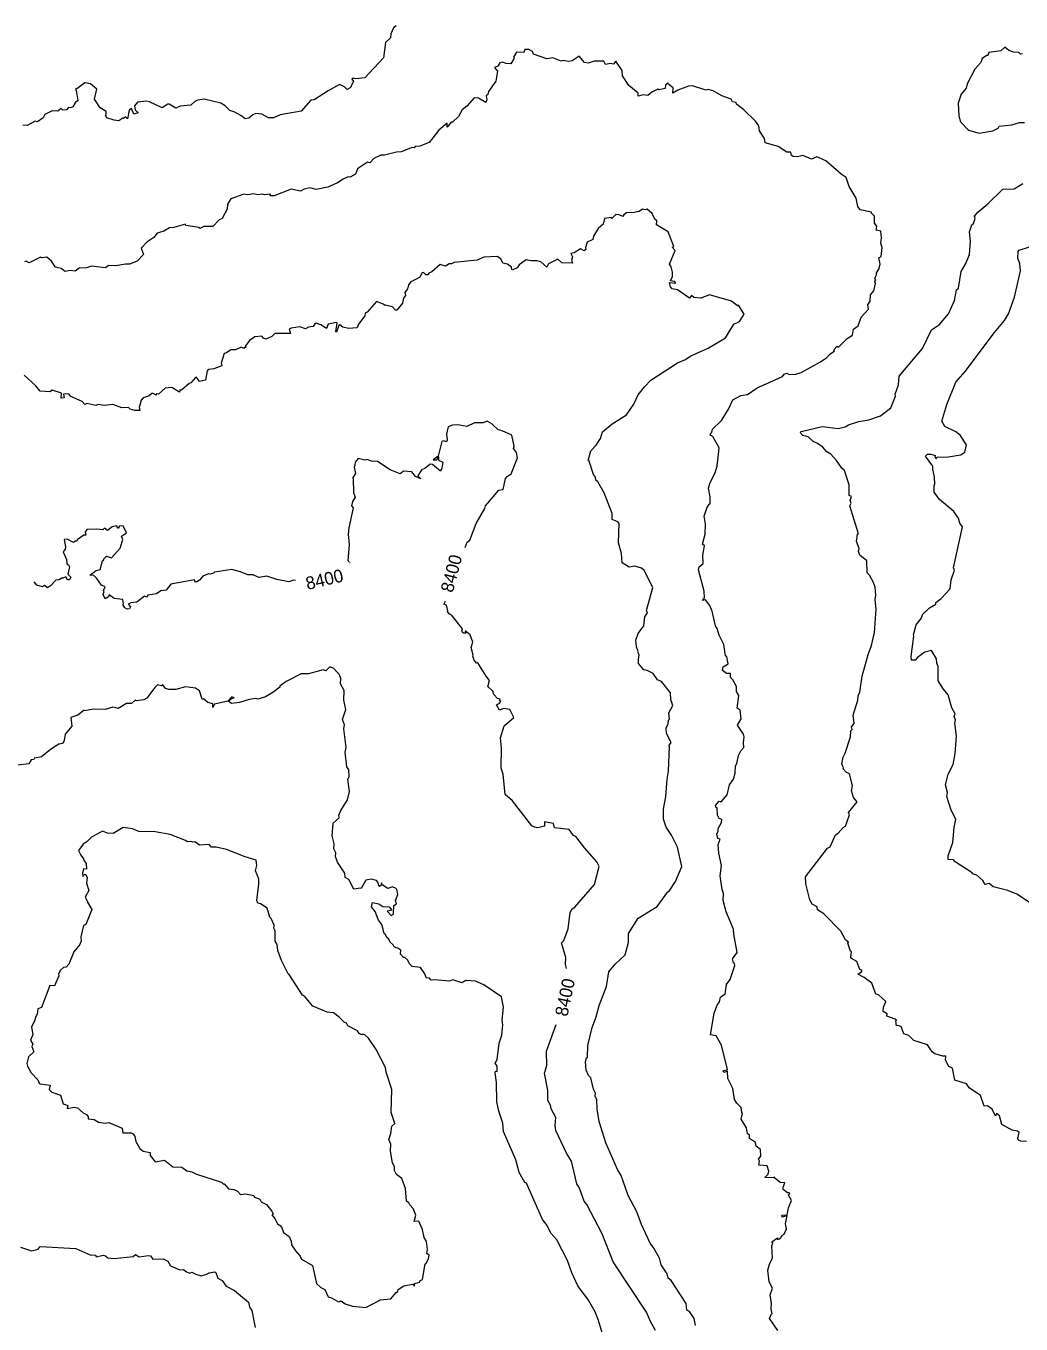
# Model space of a CAD drawing. Extents: x 9339 to 13216, y 3769 to 6935.
# Drawn here: x 11070 to 11665, y 6151 to 6927 of the extents above; entities that cross this region are included whole.
import ezdxf
from ezdxf.enums import TextEntityAlignment as Align

# ---------------------------------------------------------------- set-up
doc = ezdxf.new("R2010")
doc.units = 0
doc.header["$MEASUREMENT"] = 0
for name, color, linetype in [('DTM_SURFACE_CON', 9, 'Continuous'), ('DTM_SURFACE_ICON', 251, 'Continuous'), ('DTM_TEXT_ICON', 251, 'Continuous')]:
    doc.layers.add(name, color=color, linetype=linetype)
doc.styles.add('TMODELF', font='tmodelf')

msp = doc.modelspace()

# ---------------------------------------------------------------- linework, layer by layer
at = {"layer": 'DTM_SURFACE_CON', "linetype": 'Continuous', "flags": 128}
for points, elevation in [([(11291.53, 6926.98), (11289.96, 6925.79), (11288.33, 6922.18), (11288.23, 6919.85), (11285.15, 6917.05), (11284.04, 6907.95), (11272.95, 6895.9), (11267.47, 6895.46), (11265.92, 6895.78), (11265.05, 6895.12), (11266.16, 6893.8), (11264.18, 6890), (11262.24, 6889.1), (11260.66, 6890.65), (11257.67, 6891.91), (11250.89, 6888.25), (11242.66, 6882.88), (11240.7, 6882.62), (11234.9, 6876.09), (11222.35, 6873.86), (11218.34, 6872.01), (11215.25, 6872.11), (11211.44, 6874.19), (11207.84, 6874.68), (11206.01, 6873.96), (11203.54, 6871.88), (11201.35, 6871.48), (11198.76, 6873.53), (11195.2, 6875.48), (11192.18, 6876.47), (11189.39, 6879.31), (11186.93, 6880.87), (11176.88, 6883.14), (11173.14, 6882.71), (11171.52, 6882.06), (11168.87, 6879.6), (11162.67, 6879), (11160.08, 6877.95), (11156, 6880.3), (11155.22, 6880.33), (11151.85, 6877.97), (11144.27, 6881.65), (11142.4, 6881.95), (11137.07, 6881.4), (11135.27, 6879.19), (11135.67, 6876.8), (11137.55, 6874.98), (11134.82, 6874.35), (11133.61, 6877.62), (11132.15, 6876.57), (11131.11, 6871.5), (11129.97, 6872.59), (11128.75, 6871.64), (11128.34, 6871.88), (11126.03, 6870.34), (11123.12, 6870.7), (11118.81, 6872.07), (11118.01, 6873.39), (11118.43, 6873.86), (11118.48, 6875.93), (11114.78, 6878.13), (11111.36, 6883.23), (11112.86, 6889.16), (11109, 6892.33), (11105.55, 6893.01), (11100.9, 6889.37), (11100.28, 6889.64), (11100.21, 6888.21), (11100.53, 6888.39), (11101.39, 6882.34), (11099.78, 6881.12), (11098.55, 6878.68), (11097.12, 6878.15), (11095.95, 6878.28), (11094.68, 6876.77), (11092.43, 6876.7), (11091.46, 6877.64), (11089.56, 6876.11), (11086.17, 6876.18), (11081.78, 6874.08), (11080.72, 6872.09), (11077.44, 6869.6), (11075.93, 6870.06), (11071.13, 6867.51), (11068.63, 6867.6)], 2523.74), ([(11519.51, 6147.49), (11514.5, 6154.56), (11515.79, 6157.43), (11516.2, 6157.31), (11515.52, 6160.29), (11515.7, 6163.58), (11515, 6168.71), (11516.38, 6172.72), (11514.3, 6176.55), (11513.52, 6183.4), (11514.45, 6186.95), (11516.33, 6190.92), (11516, 6198.02), (11516.53, 6199.67), (11516.02, 6200.42), (11519.26, 6202.73), (11519.31, 6201.77), (11520.7, 6202.19), (11522.13, 6203.83), (11521.82, 6204.27), (11523.25, 6204.97), (11524.77, 6208.24), (11524.08, 6211.19), (11525.11, 6216.1), (11522.28, 6215.15), (11521.85, 6215.68), (11522.33, 6216.27), (11525.19, 6216.58), (11525.79, 6220.62), (11527.6, 6225.1), (11525.96, 6228.24), (11526.66, 6229.21), (11526.17, 6229.82), (11525.3, 6229.65), (11522.77, 6231.71), (11522.64, 6233.06), (11523.61, 6235.71), (11520.82, 6235.94), (11517.79, 6238.35), (11517.57, 6239.01), (11516.88, 6238.68), (11511.74, 6238.81), (11513.73, 6240.84), (11514.22, 6242.63), (11513.15, 6245.78), (11508.24, 6246.27), (11508.57, 6248.54), (11508, 6249.86), (11509.43, 6251.57), (11509.23, 6255.48), (11506.52, 6257.57), (11506.1, 6259.85), (11502.64, 6262.07), (11502.6, 6264.13), (11501.41, 6264.97), (11500.71, 6268.52), (11497.63, 6273.76), (11498.39, 6277.06), (11497.92, 6277.71), (11497.64, 6280.69), (11494.95, 6283.29), (11493.68, 6285.46), (11492.72, 6292.01), (11489.65, 6298), (11489.4, 6302.39), (11487.34, 6301.51), (11486.92, 6302.52), (11489.36, 6303.44), (11485.84, 6317.91), (11482.63, 6323.51), (11479.38, 6324.07), (11481.41, 6336.97), (11483.29, 6341.75), (11484.62, 6343.78), (11485.33, 6346.52), (11488.01, 6348.66), (11488.92, 6354.09), (11491.1, 6357.06), (11493.81, 6365.57), (11493.55, 6366.82), (11492.99, 6367.09), (11492.36, 6369.47), (11495.32, 6373.35), (11493.21, 6384.17), (11493.09, 6387.15), (11488.71, 6397.69), (11486.84, 6404.44), (11487.11, 6408.46), (11486.22, 6410.88), (11485.16, 6419.11), (11485.81, 6425.26), (11484.36, 6432.66), (11483.9, 6437.87), (11485.15, 6441.03), (11483.59, 6441.47), (11483.09, 6443.94), (11483.86, 6445.87), (11483.81, 6447.37), (11485.82, 6451.05), (11486.09, 6452.74), (11484.51, 6453.34), (11483.56, 6455.38), (11483.38, 6459.78), (11482.78, 6459.83), (11482.26, 6461.1), (11484.45, 6463.71), (11485.75, 6463.4), (11489.18, 6467.55), (11490.7, 6473.54), (11493.12, 6476.89), (11494.01, 6480.44), (11494.16, 6484.87), (11495.08, 6486.2), (11496.08, 6490.98), (11497.33, 6493.86), (11499.21, 6495.84), (11498.93, 6498.7), (11499.38, 6502.13), (11498.95, 6503.77), (11495.52, 6509.06), (11497.58, 6512.99), (11496.99, 6518.01), (11495.25, 6519.38), (11496.14, 6526.85), (11494.81, 6529.32), (11494.8, 6532.22), (11492.62, 6536.17), (11491.17, 6537.58), (11491.29, 6539.97), (11488.8, 6540.02), (11486.43, 6541.91), (11486.95, 6544.05), (11489.86, 6545.7), (11489.1, 6550.02), (11488.33, 6550.58), (11487.31, 6557.25), (11484.43, 6562.99), (11483.22, 6566.98), (11482.21, 6568.49), (11480.21, 6577.35), (11478.94, 6580.68), (11476.22, 6584.08), (11474.49, 6583.72), (11475.79, 6585.26), (11475.57, 6589.29), (11472.12, 6602.03), (11472.61, 6603.71), (11475.01, 6605.84), (11474.7, 6610.83), (11475.71, 6616.29), (11474.46, 6617.29), (11476.12, 6623.35), (11476.27, 6629.18), (11475.61, 6634.06), (11477.08, 6638.9), (11478.52, 6641.2), (11479.09, 6641.4), (11479.15, 6645.5), (11478.11, 6650.71), (11479, 6653.57), (11482.11, 6660.06), (11483.44, 6664.5), (11483.01, 6664.8), (11483.58, 6665.47), (11484.55, 6674.87), (11480.75, 6681.71), (11479.2, 6682.35), (11479.51, 6683.6), (11480.2, 6684.19), (11480.51, 6686.09), (11485.95, 6691.28), (11490.07, 6698.02), (11492.67, 6703.6), (11497.43, 6706.18), (11501.46, 6706.79), (11507.12, 6710.78), (11522.22, 6717.5), (11523.31, 6718.83), (11524.87, 6719.45), (11526.37, 6718.62), (11530.33, 6718.93), (11533.5, 6719.99), (11545.09, 6726.27), (11548.78, 6728.92), (11550.32, 6730.71), (11553.33, 6732.75), (11553.01, 6733.37), (11554.96, 6735.57), (11555.72, 6735), (11560.96, 6740.21), (11564.06, 6742.21), (11564.62, 6745.85), (11567.42, 6747.77), (11569.37, 6752.99), (11573.58, 6757.78), (11573.18, 6760.27), (11574.6, 6762.49), (11574.88, 6766.29), (11576.78, 6768.61), (11577.76, 6773.16), (11577.52, 6774.47), (11578.14, 6775.24), (11577.5, 6776.29), (11578.54, 6778.18), (11578.38, 6779.5), (11579.89, 6781.72), (11580.56, 6784.58), (11579.83, 6788.34), (11581.17, 6789.12), (11581.88, 6794.64), (11581.09, 6797.18), (11581.46, 6800.41), (11580.95, 6804.36), (11578.16, 6804.97), (11578.6, 6807.36), (11577.19, 6809.14), (11577.17, 6813.38), (11575.51, 6815.08), (11575.54, 6815.66), (11568.76, 6817.19), (11567.35, 6818.99), (11566.24, 6824.14), (11562.19, 6831.13), (11560.24, 6836.44), (11557.31, 6838.41), (11548.15, 6846.35), (11542.78, 6848.77), (11539.58, 6847.47), (11534.44, 6849.48), (11531.32, 6848.84), (11528.71, 6848.98), (11527.58, 6849.55), (11527.28, 6851.49), (11524.8, 6851.61), (11519.8, 6854.88), (11511.88, 6857.18), (11511.58, 6859.73), (11508.64, 6864.31), (11508.1, 6867.32), (11506.22, 6870.06), (11499.27, 6876.9), (11494.78, 6880.31), (11494.6, 6881.26), (11492.46, 6881.58), (11491.62, 6883.3), (11486.07, 6885.31), (11480.94, 6888.13), (11478, 6889.03), (11476.52, 6888.63), (11468.61, 6891.18), (11466.12, 6890.96), (11459.83, 6888.7), (11456.72, 6886.79), (11457.03, 6890.02), (11454.33, 6892.04), (11454.09, 6892.71), (11452.37, 6891.73), (11452.27, 6889.57), (11448.47, 6888.81), (11447.79, 6889.17), (11444.23, 6887.48), (11441.91, 6885.46), (11439.14, 6885.8), (11436.06, 6885.11), (11436.07, 6886.86), (11430.47, 6891.4), (11426.76, 6897.24), (11426.57, 6900.27), (11422.7, 6906.01), (11421.4, 6904.22), (11419.36, 6904.5), (11416.51, 6904), (11415.59, 6905.98), (11409.74, 6906.01), (11406.31, 6904.65), (11404.04, 6905.22), (11400.96, 6908.89), (11396.68, 6906.2), (11394.5, 6905.69), (11391.29, 6906.39), (11390.21, 6906.03), (11385.21, 6907.89), (11381.58, 6907.43), (11373.63, 6910.06), (11372.91, 6911.65), (11370.79, 6912.92), (11368.45, 6912.9), (11367.74, 6911.13), (11363.52, 6911.28), (11361.57, 6908.38), (11362.04, 6907.71), (11360.03, 6904.36), (11357.33, 6904.48), (11355.03, 6905.37), (11353.5, 6905), (11352.23, 6902.86), (11350.39, 6902.07), (11352.13, 6899.89), (11351.2, 6893.91), (11346.81, 6887.73), (11346.39, 6885.96), (11345.34, 6885.27), (11345.72, 6882.89), (11345.17, 6881.27), (11340.67, 6883.79), (11338.24, 6884.02), (11333.7, 6879.05), (11330.96, 6876.87), (11328.72, 6872.88), (11325.17, 6869.52), (11324.34, 6869.57), (11322.1, 6866.48), (11322.02, 6868.91), (11316.99, 6864.78), (11311.34, 6857.34), (11305.72, 6855.21), (11302.97, 6854.94), (11302.28, 6854.12), (11301.05, 6854.38), (11294.56, 6851.84), (11291.81, 6851.64), (11284.57, 6849.69), (11282.45, 6849.79), (11278.24, 6847.83), (11275.78, 6845.17), (11274.52, 6845.51), (11268.44, 6841.65), (11267.21, 6838.46), (11264.12, 6836.63), (11262.97, 6836.82), (11259.87, 6835.46), (11256.64, 6833.17), (11250.71, 6830.6), (11243.72, 6829.15), (11240.03, 6830.21), (11236.54, 6829.43), (11234.51, 6828.19), (11228.89, 6829.41), (11218.64, 6825.53), (11216.42, 6825.52), (11216.46, 6826.47), (11213.02, 6826.12), (11211.72, 6826.49), (11208.92, 6826.03), (11206.46, 6826.67), (11203.08, 6826.03), (11200.6, 6826.53), (11192.86, 6823.62), (11190.88, 6820.5), (11190.67, 6817.55), (11187.69, 6812.01), (11185.82, 6811.12), (11182, 6807.13), (11176.69, 6807.04), (11174.42, 6805.99), (11174.01, 6806.58), (11165.97, 6807.82), (11165.67, 6808.5), (11158.75, 6806.5), (11156.27, 6806.4), (11152.78, 6804.3), (11148.78, 6803.16), (11146.89, 6800.66), (11142.69, 6797.77), (11139.32, 6794.28), (11140.63, 6790.33), (11136.9, 6786.51), (11132.38, 6784.53), (11130.02, 6784.63), (11124.25, 6783.66), (11120.02, 6783.91), (11117.77, 6782.44), (11109.54, 6783.47), (11106.55, 6782.49), (11102.21, 6782.23), (11099.86, 6780.44), (11096.89, 6780.8), (11093.96, 6780.34), (11091.41, 6782.13), (11088.07, 6782.86), (11085.82, 6786.46), (11083, 6788.72), (11080.03, 6788.4), (11079.14, 6788.89), (11072.41, 6785.38), (11070.65, 6786.5), (11069.52, 6785.94)], 2535.94), ([(11665.69, 6910.36), (11664.44, 6910.05), (11663.5, 6911.18), (11660.24, 6911.37), (11657.54, 6912.41), (11655, 6914.24), (11652.75, 6912.04), (11645.59, 6911.04), (11645, 6909.42), (11644.29, 6909.42), (11641.58, 6907.5), (11640.66, 6905.13), (11637.13, 6901.21), (11632.5, 6892.32), (11631.91, 6889.75), (11629.03, 6886.18), (11627.26, 6880.76), (11627.63, 6873.33), (11628.55, 6869.72), (11633.29, 6864.61), (11639.71, 6862.88), (11647.97, 6864.25), (11651.08, 6865.9), (11651.74, 6867.03), (11659.2, 6867.8), (11663.76, 6869.33), (11666.8, 6869.28)], 2535.94), ([(11668.04, 6260.29), (11664.74, 6260.51), (11663.25, 6261.16), (11662.94, 6262.15), (11663.7, 6265.66), (11662.58, 6266.49), (11659.38, 6267.22), (11653.27, 6270.48), (11651.86, 6275.76), (11650.15, 6277.09), (11649.51, 6275.42), (11647.45, 6279.64), (11644.66, 6281.59), (11642.67, 6281.4), (11640.5, 6287.75), (11633.74, 6292.44), (11632.27, 6294.91), (11625.24, 6297.08), (11623.79, 6304.08), (11621.59, 6305.24), (11619.74, 6308.9), (11619.94, 6311.26), (11618.06, 6311.32), (11613.2, 6312.7), (11611.68, 6313.91), (11608.84, 6318.02), (11600.75, 6320.78), (11597.69, 6323.66), (11594.83, 6324.64), (11593.17, 6329.1), (11591, 6329.69), (11590.39, 6329.43), (11589.9, 6332.51), (11590.38, 6332.77), (11589.65, 6333.43), (11584.65, 6335.17), (11584.76, 6336.71), (11582.44, 6338.01), (11582.68, 6340.54), (11583.96, 6344.04), (11579.66, 6347.93), (11578.06, 6348.32), (11575.62, 6355), (11571.17, 6358.38), (11567.26, 6360.27), (11569.38, 6361.51), (11569.92, 6362.56), (11568.54, 6363.12), (11566.62, 6367.96), (11563.56, 6369.63), (11563.09, 6370.34), (11563.58, 6373.66), (11562.82, 6374.02), (11561.37, 6378.79), (11561.7, 6379.44), (11559.9, 6380.77), (11557.2, 6386.09), (11547.03, 6396.33), (11543.24, 6398.85), (11543.01, 6400.51), (11539.95, 6402.25), (11538.64, 6404.67), (11536.27, 6414.27), (11535.96, 6418.52), (11549.11, 6435.68), (11550.7, 6436.45), (11553.88, 6443.66), (11555.58, 6444.69), (11558.45, 6447.91), (11559.91, 6448.86), (11562.4, 6455.56), (11561.72, 6456.92), (11566.95, 6463.27), (11564.75, 6465.82), (11563.56, 6469.83), (11564.08, 6473.07), (11562.29, 6480.02), (11560.26, 6481.07), (11558.49, 6482.96), (11558.64, 6483.68), (11557.66, 6486.13), (11558.45, 6490.08), (11559.74, 6492.39), (11562.87, 6502.14), (11563.2, 6505.83), (11563.84, 6506.46), (11563.47, 6508.15), (11565.07, 6510.11), (11564.6, 6515.09), (11567.28, 6524.06), (11567.52, 6526.66), (11568.42, 6528.82), (11569.82, 6538.38), (11573.51, 6551.38), (11575.53, 6556.67), (11577.15, 6564.53), (11578.19, 6578.46), (11577.62, 6584.23), (11577.98, 6586.84), (11577.65, 6591.7), (11576.51, 6594.81), (11574.23, 6598.85), (11572.87, 6600.26), (11572.68, 6607.38), (11568.54, 6610.66), (11567.68, 6613), (11568.1, 6614.72), (11566.5, 6618.88), (11567.02, 6623.21), (11567.67, 6623.53), (11562.45, 6640.19), (11563.36, 6641.74), (11562.65, 6643.35), (11563.48, 6645.72), (11562.02, 6646.39), (11562.02, 6652.82), (11559.36, 6661.24), (11557.83, 6662.66), (11554.61, 6667.38), (11551.21, 6671.15), (11548.75, 6672.54), (11546.36, 6675.28), (11543.2, 6677.56), (11540.53, 6678.73), (11537.54, 6681.5), (11534.39, 6682.33), (11532.94, 6683.95), (11533.38, 6684.58), (11546.06, 6687.71), (11555.54, 6686.49), (11559.69, 6687.45), (11561.63, 6688.63), (11567.98, 6690.62), (11573.89, 6691.63), (11580.85, 6693.95), (11586.91, 6698.87), (11589.88, 6705.71), (11589.64, 6706.99), (11591.59, 6712.58), (11591.91, 6717.64), (11605.89, 6734.14), (11611.21, 6745.35), (11616.01, 6748.59), (11621.5, 6754.96), (11624.98, 6762.93), (11626.31, 6769.31), (11627.45, 6770.21), (11628.98, 6780.25), (11631.75, 6784.97), (11633.89, 6790.36), (11634.68, 6798.36), (11634.07, 6803.86), (11635.46, 6808.06), (11636.34, 6808.86), (11637.31, 6811.9), (11637.06, 6813.34), (11638.87, 6815.69), (11644.95, 6820.75), (11653.8, 6829.43), (11660.57, 6829.64), (11665.87, 6832.8)], 2523.74), ([(11470.43, 6150.42), (11469.62, 6154.63), (11466.86, 6158.72), (11465.25, 6159.54), (11464.8, 6163.54), (11455.78, 6177.19), (11453.96, 6178.74), (11453.49, 6181.37), (11449.94, 6186.68), (11448.76, 6190.59), (11445.47, 6196.54), (11443.2, 6199.56), (11438.12, 6210.73), (11435.27, 6218.29), (11430.04, 6228.18), (11425.9, 6239.94), (11423.76, 6243.68), (11416.81, 6259.57), (11412.83, 6272.23), (11411.53, 6279.62), (11411.34, 6285.32), (11410.49, 6287.46), (11410.66, 6289.17), (11409.44, 6291.69), (11407.87, 6298.39), (11406.45, 6299.84), (11405.07, 6302.9), (11404.57, 6308.15), (11405.16, 6310.28), (11405.77, 6310.52), (11405.98, 6317.64), (11408.66, 6328.53), (11411.07, 6334.92), (11412.76, 6341.71), (11417.27, 6352.91), (11418.51, 6361.7), (11422.34, 6366.37), (11428.44, 6371.95), (11430.4, 6379.27), (11430.25, 6384.7), (11436.19, 6393.78), (11447.4, 6400.75), (11453.79, 6409.47), (11454.6, 6409.86), (11458.42, 6415.77), (11462.25, 6424.63), (11459.54, 6436.15), (11456.09, 6443.49), (11452.77, 6448.23), (11451.2, 6453.03), (11451.23, 6458.88), (11452.64, 6466.44), (11453.41, 6476.84), (11454.28, 6481.75), (11454.91, 6496.4), (11454.47, 6496.85), (11455.82, 6498.74), (11452.99, 6504.22), (11452.83, 6507.35), (11453.93, 6509.96), (11454.19, 6512.09), (11454.87, 6512.71), (11454.44, 6516.53), (11456.88, 6520.88), (11455.71, 6524.44), (11455.4, 6528.54), (11449.95, 6535.3), (11447.71, 6536.16), (11445.02, 6540.04), (11441.56, 6541.81), (11439.41, 6542.25), (11436.36, 6545.92), (11436.21, 6548.56), (11436.68, 6551.26), (11435.97, 6552.8), (11436.19, 6553.23), (11435.14, 6556), (11434.75, 6559.84), (11436.11, 6563.91), (11439.5, 6568.49), (11440, 6573.97), (11441.62, 6576.28), (11441.1, 6577.75), (11444.77, 6591.34), (11439.7, 6601.55), (11438.13, 6602.97), (11434.1, 6604.16), (11430.64, 6603.59), (11426.52, 6606.23), (11426.11, 6611.71), (11424.3, 6618.03), (11424.74, 6629.69), (11423.92, 6630.56), (11420.61, 6632.14), (11420.58, 6635.68), (11415.81, 6647.98), (11411.98, 6654.58), (11410.92, 6655.46), (11410.66, 6657.37), (11409.45, 6658.87), (11406.72, 6667.46), (11406.2, 6667.28), (11407.87, 6673.06), (11410.99, 6676.52), (11413.67, 6680.53), (11414.72, 6684.42), (11420.6, 6689.15), (11429.1, 6694.58), (11433.5, 6701), (11436.02, 6706.58), (11439.81, 6711.38), (11443.61, 6715.25), (11459.62, 6725.68), (11464.35, 6727.73), (11467.58, 6729.86), (11478, 6734.43), (11488.2, 6740.64), (11493.26, 6748.72), (11496.71, 6750.36), (11499.48, 6754.83), (11496, 6760.06), (11495.49, 6759.81), (11491.82, 6762.57), (11478.77, 6766.22), (11473.54, 6764.39), (11469.26, 6764.7), (11468.04, 6765.98), (11466.74, 6764.35), (11459.57, 6769.3), (11456.44, 6769.91), (11455.32, 6771.13), (11454.83, 6773.62), (11458.54, 6773.37), (11457.81, 6774.37), (11455.32, 6774.69), (11456.69, 6777.31), (11456.61, 6779.87), (11455.76, 6783.11), (11454.86, 6784.68), (11458.15, 6792.71), (11456.49, 6794.69), (11457.34, 6795.21), (11454.02, 6804.05), (11446.98, 6808.17), (11447.18, 6810.62), (11446.12, 6811.44), (11444.4, 6814.89), (11441.53, 6817.46), (11440.25, 6817.09), (11438.78, 6817.59), (11436.61, 6816.1), (11433.63, 6815.46), (11429.04, 6815.24), (11427.45, 6814.16), (11426.9, 6813.02), (11424.81, 6814.02), (11422.78, 6814.27), (11420.44, 6811.92), (11420, 6812.51), (11415.93, 6811.85), (11415.27, 6808.49), (11412.12, 6805.92), (11409.44, 6801.32), (11409.02, 6799.3), (11405.66, 6797.84), (11404.58, 6794.66), (11404.86, 6793.35), (11403.91, 6792.57), (11401.74, 6793.73), (11397.83, 6791.35), (11395.97, 6791.08), (11396.79, 6788.99), (11396.32, 6787.05), (11396.87, 6785.31), (11390.44, 6785.41), (11388.22, 6787.64), (11382.56, 6784.86), (11381.58, 6782.9), (11378.04, 6786.07), (11375.55, 6786.72), (11372.12, 6786.63), (11369.12, 6787.18), (11365.09, 6784.16), (11363.84, 6782.38), (11361.26, 6781.33), (11360.7, 6781.53), (11360.44, 6782.92), (11358.14, 6784.6), (11355.29, 6785.23), (11354.09, 6787.81), (11351.91, 6789.31), (11344.03, 6788.88), (11339.9, 6786.93), (11326.15, 6785.62), (11324.54, 6784.85), (11323.31, 6784.88), (11321.09, 6783.41), (11317.85, 6784.51), (11312.89, 6780.04), (11311.04, 6779.23), (11310.42, 6778.28), (11309.34, 6778.16), (11307.88, 6779.55), (11307.09, 6779.49), (11305.54, 6776.7), (11300.35, 6774.14), (11298.91, 6772.31), (11298.25, 6769.83), (11296.77, 6767.75), (11297.11, 6765.89), (11295.95, 6764.25), (11295.36, 6761.25), (11291.92, 6757.08), (11291.2, 6757.22), (11289.29, 6759.2), (11285.23, 6760.2), (11284.93, 6759.88), (11283.82, 6760.76), (11279.93, 6762.28), (11274.28, 6755.94), (11273.03, 6755.32), (11272.82, 6753.73), (11269.17, 6748.71), (11268.22, 6746.51), (11263.2, 6746.1), (11259.76, 6747), (11257.94, 6748.34), (11257.25, 6748), (11255.88, 6743.92), (11255.47, 6744.21), (11256.27, 6749.51), (11255.87, 6749.85), (11251.05, 6748.77), (11249.94, 6746.18), (11246.63, 6748.28), (11243.74, 6749.38), (11242.97, 6749.03), (11242.02, 6747.36), (11239.13, 6746.91), (11237.51, 6745.97), (11233.99, 6747.18), (11228.84, 6746.43), (11227.72, 6745.69), (11228.4, 6743.23), (11219.12, 6743.14), (11217.41, 6741.36), (11213.75, 6739.87), (11212.26, 6740.43), (11211.37, 6741.53), (11207.15, 6741.14), (11203.96, 6738.93), (11201.63, 6735.78), (11201.74, 6734.78), (11200.94, 6734.88), (11200.61, 6734.28), (11198.92, 6734.94), (11195.58, 6733.38), (11192.82, 6733.47), (11190.3, 6731.67), (11188.94, 6731.31), (11187, 6725.51), (11187.45, 6723.92), (11182.69, 6722.04), (11179.75, 6721.67), (11178.73, 6720.91), (11177.63, 6715.25), (11174.17, 6714.43), (11172.24, 6717.02), (11171.77, 6717), (11168.99, 6713.7), (11167.89, 6713.26), (11163.39, 6709.38), (11162.45, 6709.52), (11162.15, 6708.07), (11157.66, 6710.93), (11153.6, 6710.62), (11149.68, 6707.04), (11148.32, 6707.15), (11148.33, 6706.3), (11146.4, 6707.33), (11145.56, 6707.25), (11144.11, 6705.97), (11140.55, 6704.67), (11139.25, 6703.4), (11138.13, 6698.98), (11138.53, 6697.09), (11135.52, 6697.16), (11132.66, 6698.07), (11131.66, 6698.9), (11127.8, 6698.74), (11122.45, 6700.71), (11117.22, 6700.2), (11113.61, 6700.83), (11112.27, 6700.23), (11106.9, 6701.46), (11105.57, 6700.78), (11104, 6702.61), (11097.32, 6705.55), (11096.14, 6707.19), (11092.92, 6706.97), (11093.26, 6704.74), (11091.59, 6704.57), (11091.64, 6707.5), (11086.09, 6709.35), (11084.85, 6708.38), (11078.91, 6708.73), (11076.44, 6711.89), (11069.46, 6718.23)], 2548.13), ([(11678.04, 6397.75), (11662.19, 6408.24), (11656.88, 6410.26), (11648.03, 6412.45), (11645.72, 6414.43), (11643.27, 6414.01), (11641.93, 6416.33), (11638.32, 6419.46), (11635.83, 6420.39), (11635.59, 6420.94), (11625.35, 6427.57), (11624.38, 6428.71), (11621.22, 6428.88), (11621.3, 6431.13), (11624.13, 6438.96), (11624.79, 6447.9), (11625.92, 6452.97), (11622.98, 6458.39), (11620.54, 6466.54), (11620.75, 6468.88), (11619.67, 6473.48), (11621.34, 6479.83), (11624.27, 6485.63), (11625.48, 6492.2), (11626.21, 6502.63), (11625.14, 6510.25), (11625.55, 6512.4), (11624.85, 6514.38), (11625.33, 6515.95), (11623.46, 6519.43), (11621.19, 6527.32), (11618.5, 6530.56), (11615.23, 6535.68), (11615.35, 6544.27), (11614.48, 6546.21), (11614.35, 6548.87), (11611.29, 6553.81), (11607.35, 6552.78), (11602.89, 6549.68), (11601.55, 6547.97), (11599.34, 6547.92), (11599.11, 6550.26), (11600.72, 6562.23), (11600.46, 6563.12), (11602.06, 6569.15), (11605.06, 6572.96), (11606.02, 6575.54), (11610.07, 6579.19), (11613.93, 6581.43), (11613.96, 6582.4), (11617.05, 6584.75), (11622.4, 6590.6), (11623, 6596.05), (11624.93, 6601.77), (11624.43, 6603.18), (11629.75, 6627.64), (11628.29, 6629.89), (11627.36, 6632.8), (11624.64, 6636.85), (11616.04, 6644.05), (11612.88, 6648.4), (11612.86, 6652.53), (11613.25, 6653.03), (11613.02, 6657.64), (11612.02, 6661.99), (11612.15, 6663.88), (11607.8, 6669.91), (11608.88, 6671.16), (11610.87, 6671.12), (11613.42, 6670.33), (11613.33, 6669.44), (11614.14, 6668.26), (11614.72, 6669.43), (11620.03, 6669.2), (11628.83, 6670.66), (11631.24, 6672.36), (11632.17, 6676.61), (11628.47, 6682.42), (11625.77, 6684.52), (11619.33, 6687.68), (11617.38, 6690.9), (11620.49, 6700.8), (11625.88, 6714.15), (11631.4, 6720.39), (11648.95, 6743.77), (11654.91, 6750.92), (11657.31, 6754.86), (11660.92, 6764.99), (11664.41, 6780.6), (11664.04, 6784.79), (11662.91, 6788.19), (11663.11, 6792.12), (11663.65, 6793.07), (11676.08, 6796.89)], 2511.55), ([(11416.39, 6139.99), (11412.41, 6153.45), (11410.34, 6158.64), (11406.41, 6165.53), (11400.16, 6174.05), (11396.45, 6181.81), (11393.96, 6189.22), (11387.5, 6201.54), (11383.95, 6205.59), (11381.72, 6210.17), (11378.95, 6213.72), (11369.33, 6235.37), (11368.38, 6235.94), (11365.01, 6241.79), (11363.05, 6249.46), (11355.72, 6266.24), (11355.33, 6271.38), (11352.89, 6278.47), (11351.67, 6284.01), (11351.51, 6295.57), (11350.62, 6301.29), (11350.9, 6302.3), (11351.8, 6302.1), (11351.96, 6305.3), (11350.79, 6307.18), (11351.84, 6309.36), (11353.17, 6319.09), (11354.72, 6323.86), (11355.36, 6330.12), (11354.86, 6332.84), (11355.7, 6340.62), (11354.56, 6346.72), (11343.91, 6354.04), (11339.04, 6356.21), (11333.21, 6356.57), (11330.86, 6355.13), (11325.51, 6356.97), (11323.49, 6356.19), (11314.47, 6357.04), (11312.57, 6356.73), (11311.3, 6358.19), (11309.74, 6357.97), (11308.71, 6360.47), (11306.04, 6364.4), (11301.12, 6364.95), (11299.48, 6366.55), (11298.48, 6368.68), (11296.7, 6370.24), (11295.95, 6370.31), (11294.16, 6372.23), (11294.34, 6374.66), (11292.65, 6375.95), (11291.41, 6375.99), (11290.31, 6376.63), (11289.86, 6377.83), (11288, 6379.53), (11287.29, 6381.28), (11286.18, 6382.03), (11285.02, 6384.33), (11284.38, 6384.62), (11282.94, 6390.09), (11280.93, 6392.54), (11279.09, 6397.72), (11276.86, 6400.61), (11277.47, 6403.18), (11281.19, 6402.47), (11283.54, 6400.75), (11287.39, 6400.65), (11288.94, 6398.65), (11286.19, 6397.97), (11288.5, 6395.34), (11290.05, 6396.14), (11290.2, 6401.47), (11291.79, 6402.42), (11291.16, 6404.29), (11292.52, 6407.89), (11292.25, 6410.34), (11291.55, 6411.56), (11289.44, 6412.62), (11286.54, 6411.5), (11283.16, 6413.68), (11282.73, 6414.93), (11282.48, 6413.43), (11281.47, 6412.7), (11280.69, 6415.24), (11279.83, 6416.28), (11276.67, 6417.13), (11273.41, 6416.45), (11270.58, 6411.47), (11270.25, 6411.75), (11266.35, 6411.2), (11263.4, 6416.92), (11261.04, 6418.11), (11260.85, 6420.7), (11256.64, 6427.3), (11255.39, 6430.66), (11255.48, 6432.82), (11254.28, 6435.33), (11254.48, 6438.31), (11253.37, 6443.08), (11254.01, 6450.55), (11257.45, 6453.72), (11257.39, 6455.38), (11258.46, 6458.08), (11262.58, 6464.45), (11263.69, 6469.57), (11262.71, 6476.7), (11263.46, 6478.4), (11263.23, 6482.45), (11262.21, 6484.34), (11261.05, 6493.02), (11261.63, 6495.86), (11260.29, 6507.05), (11260.75, 6509.4), (11259.52, 6512.58), (11261.46, 6518.55), (11260.27, 6524.01), (11260.62, 6529.86), (11258.35, 6533.86), (11258.61, 6537.1), (11257.73, 6539.27), (11254.31, 6542.91), (11252.04, 6544), (11249.61, 6541.64), (11247.95, 6542.17), (11239.24, 6539.9), (11234.92, 6539.76), (11225.95, 6535.19), (11222.15, 6532.43), (11222.14, 6531.79), (11218.02, 6528.71), (11213.47, 6526.17), (11209.19, 6524.63), (11207.67, 6525.03), (11203.84, 6524.51), (11197.93, 6522.72), (11193.3, 6522.11), (11191.15, 6523.46), (11193.31, 6525.11), (11194.85, 6525.4), (11193.37, 6526.1), (11191.1, 6523.48), (11183.05, 6521.69), (11182.02, 6519.77), (11182, 6521.94), (11179.06, 6522.71), (11176.65, 6524.75), (11175.77, 6524.78), (11174.09, 6529.72), (11171.81, 6531.19), (11165.77, 6532.06), (11160.05, 6530.49), (11155.9, 6530.4), (11153.88, 6531.12), (11152.31, 6533.31), (11151.35, 6532.66), (11149.14, 6533.16), (11147.47, 6531.62), (11142.77, 6525.37), (11140.85, 6524.37), (11136.54, 6523.75), (11135.76, 6524.04), (11133.46, 6522.14), (11130.61, 6522.17), (11125.57, 6519.08), (11122.36, 6519.99), (11117.72, 6518.54), (11110.87, 6518.61), (11105.54, 6517.72), (11105.2, 6518.03), (11101.5, 6515.14), (11097.35, 6513.73), (11097.86, 6508.59), (11093.93, 6503.75), (11093.33, 6500), (11092.57, 6498.23), (11090.07, 6497.73), (11085.07, 6494.56), (11079.81, 6490.2), (11075.6, 6489.45), (11075.09, 6488.65), (11073.61, 6488.33), (11072.16, 6486.11), (11059.02, 6484.36)], 2572.51), ([(11067.22, 6197.16), (11073.85, 6194.99), (11077.8, 6196.03), (11079.04, 6197.52), (11100.27, 6196.44), (11109.25, 6192.46), (11112.01, 6192.69), (11112.39, 6191.52), (11116.54, 6192.39), (11117.95, 6192.01), (11119.44, 6190.84), (11123.21, 6190.38), (11134.56, 6191.66), (11135.96, 6192.74), (11138.04, 6191.46), (11143.64, 6192.22), (11144.95, 6192.01), (11146.2, 6190.02), (11152.33, 6190.27), (11155.19, 6188.93), (11156.86, 6186.11), (11162.38, 6183.58), (11164.6, 6183.85), (11166.32, 6182.43), (11168.29, 6181.75), (11169.56, 6182.25), (11171.84, 6181.02), (11175.05, 6180.12), (11177.9, 6180.78), (11179.97, 6181.9), (11183.35, 6182.39), (11183.93, 6182.06), (11185.02, 6178.73), (11187.66, 6177.29), (11190.05, 6173.93), (11195.1, 6171.36), (11203.33, 6164.41), (11203.96, 6161.39), (11205.3, 6159.41), (11207.38, 6149.14)], 2572.51)]:
    msp.add_lwpolyline(points, dxfattribs=dict(at, elevation=elevation))
at = {"layer": 'DTM_SURFACE_CON', "linetype": 'Continuous', "elevation": 2584.7, "flags": 128}
msp.add_lwpolyline([(11216.19, 6394.46), (11214.61, 6399.78), (11210.64, 6402.3), (11209.04, 6402.68), (11208.37, 6404.46), (11209.62, 6414.03), (11209.63, 6417.23), (11207.64, 6422.05), (11208.28, 6425.22), (11207.96, 6428.49), (11201.34, 6430.42), (11190.34, 6434.9), (11184.17, 6436.2), (11181.38, 6436.25), (11179.84, 6437.87), (11174.12, 6437.41), (11171.36, 6439.4), (11169.94, 6439.19), (11169.13, 6439.59), (11166.75, 6439.44), (11165.8, 6440.32), (11156.65, 6443.72), (11147.58, 6445.35), (11137.93, 6445.64), (11134.19, 6447.25), (11128.54, 6447.96), (11122.56, 6444.5), (11119.22, 6444.69), (11116.26, 6445.84), (11109.53, 6442.18), (11107.08, 6439.59), (11104.67, 6438.04), (11101.87, 6434.22), (11103.23, 6431.38), (11104.94, 6429.19), (11105.19, 6428.03), (11106.37, 6426.51), (11106.55, 6423.15), (11104.75, 6423.28), (11104.24, 6420.71), (11104.45, 6418.69), (11104.97, 6419.94), (11106.23, 6419.87), (11107.1, 6417.94), (11106.72, 6414.79), (11108, 6410.26), (11105.83, 6406.28), (11107.31, 6403.83), (11107.17, 6403.3), (11109.91, 6399.02), (11106.27, 6390.02), (11104.81, 6389.37), (11103.19, 6382.6), (11103.52, 6380.36), (11102.65, 6378.09), (11099.15, 6373.64), (11096.08, 6366.33), (11094.44, 6364.54), (11092.95, 6364.38), (11091.21, 6362.81), (11089.88, 6360.51), (11090.02, 6359.26), (11087.62, 6353.46), (11084.69, 6353.63), (11079.85, 6340.36), (11077.56, 6339.65), (11077.23, 6336.54), (11076.09, 6334.6), (11075.79, 6332.93), (11073.82, 6328.62), (11074.64, 6324.33), (11073.14, 6320.95), (11074.65, 6318.5), (11074.08, 6317.19), (11075.16, 6313.94), (11071.99, 6310.92), (11071.08, 6306.94), (11071.31, 6305.41), (11073.59, 6301.41), (11077.61, 6297.18), (11078.38, 6295.25), (11079.02, 6294.78), (11084.86, 6293.99), (11084.38, 6291.37), (11085.95, 6289.84), (11091.08, 6288.05), (11092.76, 6282.84), (11095.5, 6281.89), (11095.13, 6280.1), (11099.19, 6280.85), (11101.28, 6280.5), (11104.56, 6277.51), (11106.69, 6276.4), (11107.66, 6275.08), (11107.66, 6273.87), (11111.21, 6273.4), (11113.82, 6271.81), (11117.92, 6271.37), (11119.91, 6271.73), (11127.99, 6268.23), (11128.36, 6265.51), (11133.4, 6265.47), (11134.43, 6265.01), (11135.52, 6263.36), (11136.1, 6260.45), (11138.46, 6256.14), (11140.54, 6254.56), (11144.57, 6253.75), (11144.72, 6251.98), (11147.58, 6248.17), (11153.2, 6249.25), (11158.1, 6245.16), (11163.61, 6245.03), (11166.55, 6242.92), (11169.51, 6242.26), (11172.3, 6240.87), (11187.36, 6236.11), (11188.18, 6235.04), (11188.87, 6235), (11191.54, 6232.01), (11194.56, 6231.66), (11196.74, 6230.72), (11198.68, 6228.71), (11201.69, 6229.02), (11206.61, 6228.11), (11207.04, 6227), (11210.23, 6225.89), (11210.88, 6224.22), (11214.1, 6222.75), (11217.38, 6218.66), (11218.07, 6216.93), (11217.23, 6216.54), (11219.07, 6214.36), (11220.73, 6211.16), (11222.62, 6209.99), (11222.5, 6209.64), (11223.1, 6209.4), (11224.28, 6206.04), (11227.61, 6203.55), (11228.91, 6200.73), (11229.16, 6198.52), (11231.37, 6194.92), (11234.19, 6191.78), (11235.01, 6189.96), (11241.64, 6186.3), (11243.94, 6175.56), (11246.51, 6173.06), (11248.94, 6171.94), (11251.02, 6167.44), (11253, 6166.94), (11257.21, 6164.6), (11258.75, 6165.19), (11261.04, 6163.38), (11265.52, 6161.95), (11273.38, 6161.09), (11282.3, 6165.79), (11288.35, 6166.26), (11291.65, 6170.2), (11292.55, 6170.66), (11292.82, 6171.93), (11296.15, 6174.06), (11301.57, 6175.1), (11302.62, 6173.9), (11302.6, 6175.4), (11305.76, 6176.23), (11305.78, 6177.07), (11307.31, 6177.91), (11308.83, 6187.33), (11309.28, 6187.28), (11310.86, 6190.29), (11311.31, 6192.44), (11309.93, 6193.44), (11310.22, 6195.87), (11309.72, 6200.52), (11308.34, 6202.98), (11307.26, 6207.67), (11305.17, 6212.82), (11302.42, 6212.56), (11303.33, 6216.39), (11301.76, 6220.34), (11299.66, 6222.51), (11299.08, 6223.78), (11297.72, 6224.63), (11297.18, 6232.17), (11295.04, 6238.33), (11291.79, 6240.67), (11290.66, 6242.95), (11290.57, 6245.44), (11289.29, 6247.56), (11288.11, 6254.64), (11288.37, 6258.84), (11287.22, 6261.49), (11288.49, 6265.11), (11289.04, 6269.42), (11290.69, 6271.19), (11288.61, 6277.78), (11288.93, 6291.34), (11285.51, 6301.78), (11285.11, 6304.58), (11279.66, 6315.32), (11275.1, 6322.1), (11272.77, 6324.06), (11271.56, 6324.49), (11270.99, 6324.16), (11269.53, 6324.81), (11268.44, 6326.54), (11262.73, 6329.39), (11261.84, 6331.04), (11260.47, 6331.62), (11257.61, 6334.69), (11254.08, 6337.28), (11250.3, 6337.63), (11241.78, 6341.23), (11236.92, 6347.25), (11235.55, 6347.75), (11227.74, 6360.13), (11227.07, 6360.53), (11223.17, 6368.49), (11220.87, 6374.4), (11220.49, 6378.03), (11219.4, 6380.09), (11219.32, 6386.23), (11218.58, 6387.87), (11218.76, 6389.69), (11216.95, 6393.61)], close=True, dxfattribs=at)
at = {"layer": 'DTM_SURFACE_ICON', "linetype": 'Continuous', "elevation": 2560.32, "flags": 128}
for points in [[(11332.82, 6615.27), (11334.07, 6618.53), (11335.53, 6619.64), (11339.29, 6629.73), (11344.62, 6638.69), (11345, 6640.27), (11352.9, 6649.48), (11355.55, 6650.03), (11356.87, 6656.6), (11357.79, 6657.82), (11360.26, 6659.38), (11364.04, 6668.93), (11363.51, 6672.17), (11361.71, 6674.46), (11362.01, 6675.87), (11360.74, 6682.44), (11354.86, 6685.1), (11352.58, 6685.54), (11348.63, 6689.16), (11346, 6690.75), (11343.56, 6689.85), (11338.41, 6689.79), (11333.7, 6687.55), (11328.37, 6688.6), (11325.13, 6688.45), (11322.7, 6687.37), (11321.73, 6683.01), (11321.96, 6679.75), (11321.54, 6678.37), (11319.83, 6679), (11318.8, 6678.6), (11316.76, 6669.93), (11313.63, 6667.64), (11315.94, 6667.65), (11316.77, 6669.56), (11316.92, 6667.57), (11319.41, 6666.27), (11318.84, 6662.64), (11318.08, 6660.98), (11313.31, 6664.87), (11311.96, 6665.09), (11308.75, 6662.61), (11306.62, 6661.74), (11304.59, 6658.24), (11306.23, 6656.44), (11303.1, 6657.67), (11301.01, 6660.57), (11295.95, 6660.89), (11293.91, 6659.3), (11287.93, 6661.76), (11280.41, 6666.71), (11276.77, 6666.9), (11274.02, 6667.92), (11272.85, 6667.56), (11268.85, 6668.56), (11267.05, 6666.34), (11266.93, 6664.23), (11266.42, 6663.4), (11267.31, 6659.48), (11265.59, 6656.74), (11265.96, 6656.48), (11266.09, 6647.89), (11267.01, 6645.36), (11265.45, 6642.85), (11264.86, 6640.21), (11265.82, 6639.09), (11263.22, 6627.11), (11262.94, 6623.2), (11263.41, 6616.83), (11262.77, 6607.59), (11263.51, 6606.81)], [(11231.38, 6595.69), (11230.19, 6595.76), (11227.54, 6594.85), (11220.35, 6596.27), (11214.36, 6598.22), (11209.52, 6597.34), (11206.16, 6599.07), (11203.02, 6598.89), (11198.6, 6600.83), (11193.44, 6602.08), (11183.09, 6600.52), (11182.58, 6599.88), (11180.45, 6599.38), (11179.46, 6599.65), (11176.12, 6598.16), (11174.13, 6595.79), (11172.56, 6594.71), (11171.47, 6594.69), (11171.22, 6595.93), (11157.04, 6593.36), (11154.29, 6589.78), (11151, 6589.37), (11148.45, 6587.67), (11143.24, 6586.75), (11142.47, 6585.66), (11141.29, 6586.16), (11136.73, 6582.71), (11133.15, 6582.27), (11131.43, 6581.43), (11132.94, 6579.87), (11132.28, 6578.71), (11131, 6578.47), (11129.52, 6579.2), (11128.35, 6581.3), (11128.79, 6581.63), (11128.41, 6584.26), (11123.08, 6584.91), (11120.16, 6586.93), (11119.78, 6585.9), (11117.86, 6584.71), (11116.57, 6587.13), (11117.26, 6589.01), (11116.85, 6589.57), (11117.74, 6591.76), (11115.54, 6592.9), (11112.87, 6596.72), (11110.97, 6598.53), (11108.54, 6598.78), (11112.36, 6601.64), (11114.81, 6602.2), (11116.13, 6607.41), (11117.05, 6607.91), (11116.72, 6608.29), (11118.61, 6610.06), (11121.62, 6609.06), (11126.82, 6614.98), (11128.41, 6620.09), (11127.58, 6622.16), (11130.56, 6624.06), (11128.62, 6628.36), (11126.07, 6628.02), (11125.77, 6626.7), (11124.6, 6628.36), (11121.91, 6627.57), (11119.21, 6625.53), (11117.34, 6626.77), (11116.46, 6625.79), (11112.75, 6626.22), (11106.93, 6626.07), (11105.91, 6624.38), (11106.15, 6622.65), (11105.09, 6622.78), (11101.01, 6619.97), (11100.81, 6619.09), (11099.86, 6619.06), (11098.85, 6618.27), (11095.03, 6620.39), (11093.23, 6620.09), (11094.11, 6615.64), (11093.94, 6614.26), (11092.63, 6612.7), (11094.79, 6608.22), (11094.94, 6605.48), (11095.9, 6605.04), (11096.55, 6603.73), (11095.54, 6599.35), (11097.31, 6597.55), (11096.58, 6595.9), (11095.34, 6596.09), (11094.22, 6597.87), (11092.41, 6596.93), (11091.67, 6597.02), (11090.39, 6595.95), (11088.23, 6595.8), (11085.18, 6592.42), (11083.27, 6591.13), (11081.54, 6592.57), (11080.3, 6591.75), (11076.99, 6592.82), (11075.38, 6594.79)], [(11263.77, 6606.6), (11263.88, 6606.11)], [(11393.31, 6363.74), (11392.62, 6366.21), (11392.87, 6370.36), (11390.32, 6379.16), (11391.75, 6380.56), (11394.36, 6387.4), (11395.5, 6397.19), (11396.67, 6399.38), (11398.27, 6400.36), (11410.05, 6413.94), (11412.77, 6424.62), (11411.49, 6427.44), (11404.29, 6435.61), (11398.92, 6442.54), (11397.4, 6443.12), (11394.88, 6446.81), (11386.12, 6447.72), (11385.46, 6450.29), (11380.2, 6451.38), (11380.16, 6448.78), (11376.18, 6447.87), (11374.18, 6448.18), (11372.7, 6449.02), (11361.03, 6463.84), (11356.75, 6467.73), (11355.48, 6479.77), (11354.31, 6483.5), (11354.5, 6495.67), (11353.98, 6501.63), (11356.13, 6508.65), (11361.95, 6513.75), (11359.4, 6518.44), (11355.95, 6519.19), (11353.34, 6518.07), (11351.48, 6521.39), (11353.01, 6522.03), (11353.99, 6523.37), (11353.37, 6523.89), (11353.78, 6524.75), (11352.05, 6525.12), (11349.86, 6527.4), (11349.25, 6529.5), (11346.28, 6532.3), (11347.33, 6535.88), (11345.23, 6538.34), (11340.44, 6546.37), (11339.52, 6546.16), (11338.2, 6547.9), (11337.32, 6550.47), (11337.55, 6551.07), (11336.33, 6555.46), (11337.33, 6558.72), (11335.73, 6563.13), (11332.73, 6565.59), (11333.25, 6564.15), (11331.69, 6564.09), (11330.84, 6565.5), (11331.25, 6566.73), (11325.05, 6574.42), (11323.19, 6575.66), (11322.26, 6577.05), (11322.5, 6577.5), (11321.62, 6580.78), (11320.06, 6581.36), (11321.03, 6583.17)], [(11446.54, 6147.48), (11443.43, 6152.82), (11441.15, 6158.37), (11421.08, 6188.35), (11414.66, 6205.25), (11405.38, 6222.65), (11403.77, 6224.76), (11401.13, 6232.47), (11399.49, 6234.96), (11396.3, 6248.51), (11393.36, 6253.42), (11387.02, 6266.88), (11386.48, 6269.91), (11386.88, 6274.73), (11384.23, 6279.81), (11383.69, 6282.02), (11382.11, 6284.83), (11382.12, 6290.93), (11380.18, 6301.14), (11381.49, 6305.77), (11381.35, 6314.35), (11387.07, 6330.27)]]:
    msp.add_lwpolyline(points, dxfattribs=at)

# ---------------------------------------------------------------- texts
at = {"layer": 'DTM_TEXT_ICON', "linetype": 'Continuous', "style": 'TMODELF'}
for rotation, p in [(75.32545, (11324.54, 6599.84, 2560.32)), (13.3367, (11248.73, 6596.25, 2560.32)), (78.06723, (11392.41, 6346.53, 2560.32))]:
    msp.add_text('8400', height=7.62, rotation=rotation, dxfattribs=at).set_placement(p, align=Align.MIDDLE_CENTER)

doc.saveas('drawing.dxf')
